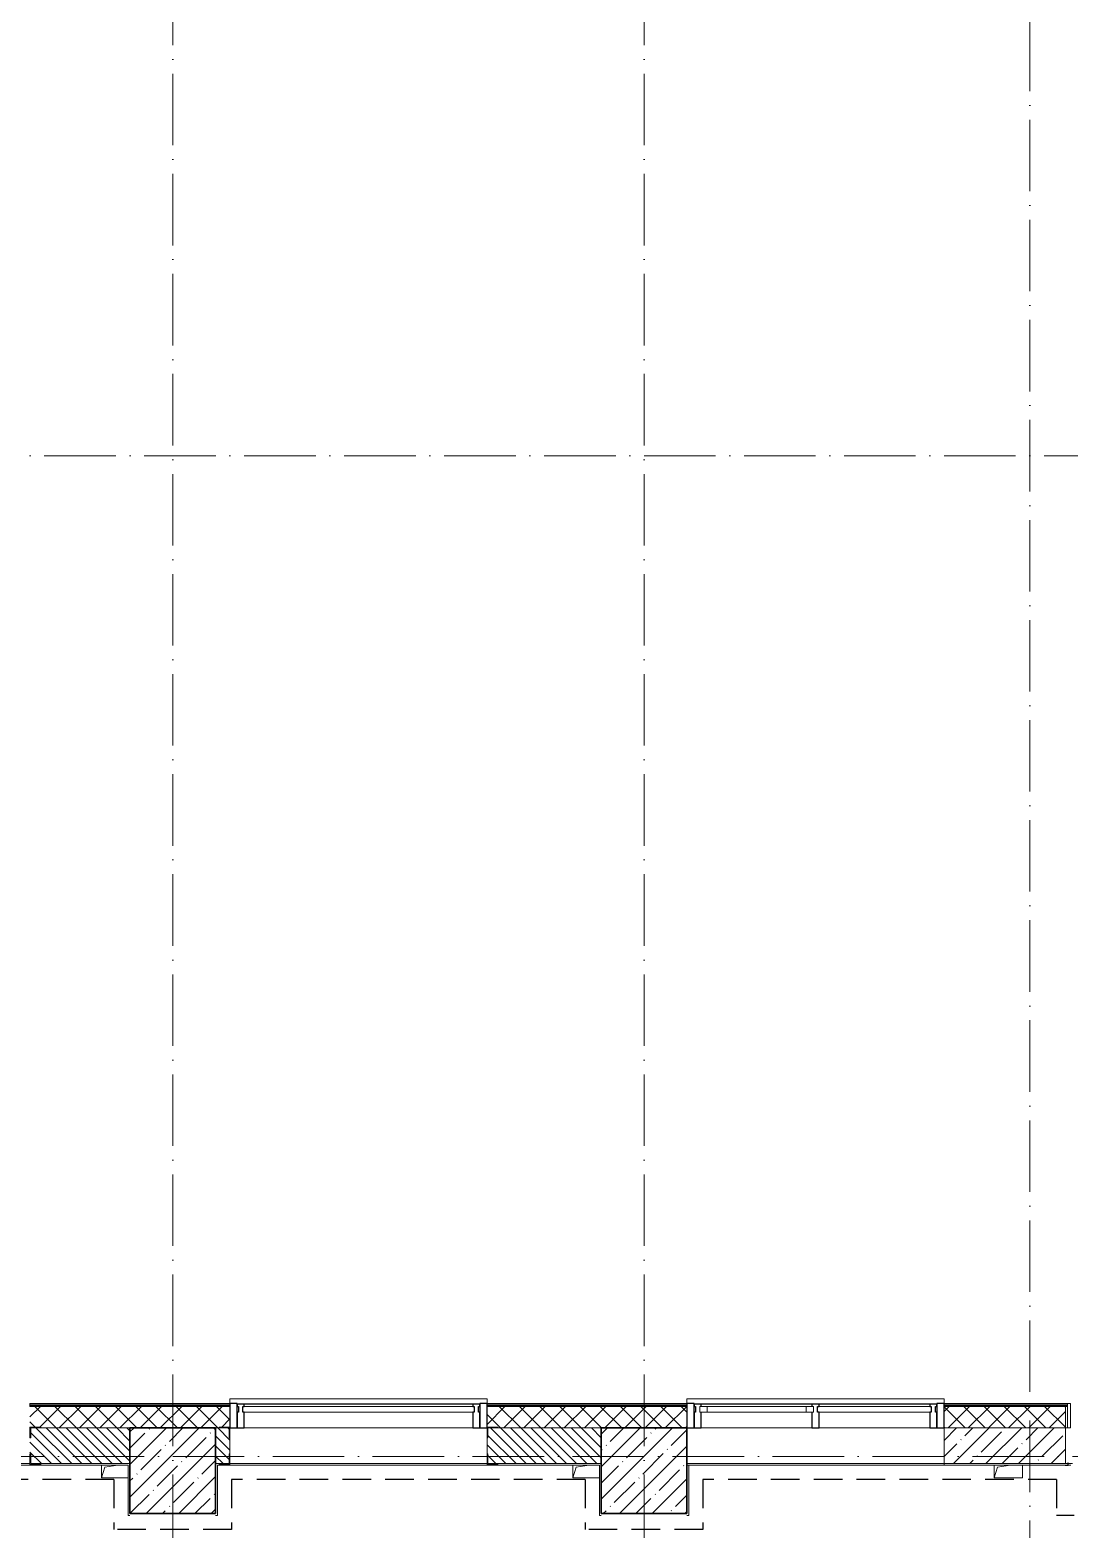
# Model space of a CAD drawing. Header units: millimetres. Extents: x -213536 to 1564669, y -45299 to 942238.
# Drawn here: x 469466 to 476741, y 513787 to 524283 of the extents above; entities that cross this region are included whole.
import ezdxf

# ---------------------------------------------------------------- set-up
doc = ezdxf.new("R2010")
doc.units = ezdxf.units.MM
for name, pattern in [('50_200_ШТРИХ_1Т_ш5_п1_п1_', [700, 500, -100, 0, -100]), ('Штрих короткий', [300, 150, -150]), ('Штриховая _2 мм - 1 мм_', [300, 200, -100])]:
    doc.linetypes.add(name, pattern=pattern)
for name, color, linetype, lineweight in [('0-1', 7, 'Continuous', 5), ('0-2', 7, 'Continuous', 9), ('3) ЖБ 4м', 3, 'Continuous', 30), ('Импосты витража', 7, 'Continuous', 9), ('Импосты витража-1', 7, 'Continuous', 25), ('Каркас_Импост', 7, 'Continuous', 13), ('Каркас_Импост-1', 7, 'Continuous', 9), ('Несущие колонны', 7, 'Continuous', 9), ('Несущие колонны-1', 7, 'Continuous', 35), ('Обобщенные модели', 7, 'Continuous', 9), ('Общие ребра', 7, 'Continuous', 9), ('Окна', 7, 'Continuous', 9), ('Оси-2', 7, '50_200_ШТРИХ_1Т_ш5_п1_п1_', 9), ('Остекление-1', 7, 'Continuous', 9), ('Перемычка-1', 7, 'Штрих короткий', 9), ('Стены', 7, 'Continuous', 9), ('Стены-1', 7, 'Continuous', 13), ('Штриховка разреза-1', 7, 'Continuous', 9)]:
    doc.layers.add(name, color=color, linetype=linetype, lineweight=lineweight)
doc.layers.add('СТ-1_1', color=7, linetype='Штриховая _2 мм - 1 мм_', lineweight=90, true_color=0x888888)
doc.layers.get('0-2').off()
pattern_1 = [(135, (0, 0), (-35.35534, -35.35534), [])]

# ---------------------------------------------------------------- blocks, each defined once
blk = doc.blocks.new('Ос 3 эт верх часть')
at = {"layer": 'Оси-2'}
for p, q in [((470466, 535177.6), (470466, 499613)), ((473766, 535177.6), (473766, 499613)), ((476466, 534856), (476466, 499613)), ((467466, 521302.4), (535374.3, 521302.4)), ((535374.3, 514302.4), (426847.2, 514302.4))]:
    blk.add_line(p, q, dxfattribs=at)
blk = doc.blocks.new('BSC_Колонна _Прямоугольная - 600х600-V79-АИ2_03_План отделки стен 3-го этажа _Часть 1_')
at = {"layer": 'Несущие колонны'}
h = blk.add_hatch(dxfattribs=at)
h.set_pattern_fill('FP_76', color=256, style=0, pattern_type=2)
h.set_pattern_definition([(45, (-41300, -69300), (-114.04925, 114.04925), []), (45, (-41185.95, -69300), (-114.04925, 114.04925), [201.613, -40.323, 3.353, -36.97])])
h.paths.add_polyline_path([(-300, -300), (300, -300), (300, 300), (-300, 300)], flags=0)
at = {"layer": 'Несущие колонны-1'}
for p, q in [((300, 300), (-300, 300)), ((-300, 300), (-300, -300)), ((300, -300), (300, 300)), ((-300, -300), (300, -300))]:
    blk.add_line(p, q, dxfattribs=at)
blk = doc.blocks.new('BSC_Колонна _Прямоугольная - 600х600-V87-АИ2_03_План отделки стен 3-го этажа _Часть 1_')
at = {"layer": 'Несущие колонны'}
h = blk.add_hatch(dxfattribs=at)
h.set_pattern_fill('FP_85', color=256, style=0, pattern_type=2)
h.set_pattern_definition([(45, (-44600, -69300), (-114.04925, 114.04925), []), (45, (-44485.95, -69300), (-114.04925, 114.04925), [201.613, -40.323, 3.353, -36.97])])
h.paths.add_polyline_path([(-300, -300), (300, -300), (300, 300), (-300, 300)], flags=0)
at = {"layer": 'Несущие колонны-1'}
for p, q in [((300, 300), (-300, 300)), ((-300, 300), (-300, -300)), ((300, -300), (300, 300)), ((-300, -300), (300, -300))]:
    blk.add_line(p, q, dxfattribs=at)
blk = doc.blocks.new('Проем_Дверь_Прямоугольный - 1800х2700h_оконные проемы-25805030-АИ2_03_План отделки стен 3-го этажа _Часть 1_')
at = {"layer": 'Перемычка-1'}
for p, q in [((900, 125), (-900, 125)), ((900, -125), (-900, -125))]:
    blk.add_line(p, q, dxfattribs=at)
blk = doc.blocks.new('Проем_Дверь_Прямоугольный - 1800х2700h_оконные проемы-25729828-АИ2_03_План отделки стен 3-го этажа _Часть 1_')
at = {"layer": 'Перемычка-1'}
for p, q in [((900, 125), (-900, 125)), ((900, -125), (-900, -125))]:
    blk.add_line(p, q, dxfattribs=at)
blk = doc.blocks.new('Фахверк_СКБ_Уголок - 250_2700-27509033-АИ2_03_План отделки стен 3-го этажа _Часть 1_')
at = {"layer": 'Обобщенные модели'}
for p, q in [((125, 181), (50, 181)), ((50, 181), (50, 175)), ((50, 175), (119, 175)), ((119, 175), (119, 106)), ((119, 106), (125, 106)), ((125, 106), (125, 181)), ((119, -75), (50, -75)), ((50, -75), (50, -81)), ((50, -81), (125, -81)), ((125, -6), (119, -6)), ((119, -6), (119, -75)), ((125, -81), (125, -6))]:
    blk.add_line(p, q, dxfattribs=at)
blk = doc.blocks.new('Фахверк_СКБ_Уголок - 250_2700_1-27501432-АИ2_03_План отделки стен 3-го этажа _Часть 1_')
at = {"layer": 'Обобщенные модели'}
for p, q in [((200, 181), (125, 181)), ((125, 181), (125, 106)), ((125, 106), (131, 106)), ((131, 106), (131, 175)), ((131, 175), (200, 175)), ((200, 175), (200, 181)), ((131, -6), (125, -6)), ((125, -6), (125, -81)), ((125, -81), (200, -81)), ((131, -75), (131, -6)), ((200, -75), (131, -75)), ((200, -81), (200, -75))]:
    blk.add_line(p, q, dxfattribs=at)
blk = doc.blocks.new('PNS_Панель прямоугольная1 - Нр_Стекло - 40мм-25293744-АИ2_03_План отделки стен 3-го этажа _Часть 1_')
at = {"layer": 'Остекление-1'}
for p, q in [((-800, 40), (800, 40)), ((-810, 0), (810, 0)), ((800, 0), (-800, 0))]:
    blk.add_line(p, q, dxfattribs=at)
blk = doc.blocks.new('Прямоугольный импост - Импост структурный с накладкой - 150мм-25651488-АИ2_03_План отделки стен 3-го этажа _Часть 1_')
at = {"layer": 'Импосты витража'}
for p, q in [((26050, 70600), (26050, 72200)), ((26217, 70600), (26217, 72200))]:
    blk.add_line(p, q, dxfattribs=at)
blk = doc.blocks.new('Прямоугольный импост - Импост структурный с накладкой - 150мм-25896089-АИ2_03_План отделки стен 3-го этажа _Часть 1_')
at = {"layer": 'Импосты витража-1'}
for p, q in [((-25, 0), (-25, 17)), ((-25, 17), (25, 17)), ((-15, 0), (-25, 0)), ((-15, -40), (-15, 0)), ((25, 0), (15, 0)), ((15, 0), (15, -40)), ((25, 17), (25, 0)), ((-25, -150), (-25, -40)), ((-25, -40), (-15, -40)), ((15, -40), (25, -40)), ((25, -40), (25, -150)), ((25, -150), (-25, -150))]:
    blk.add_line(p, q, dxfattribs=at)
blk = doc.blocks.new('Прямоугольный импост - Откос СФТК_50х170 мм-27754338-АИ2_03_План отделки стен 3-го этажа _Часть 1_')
at = {"layer": 'Импосты витража-1'}
for p, q in [((0, 20), (-50, 20)), ((-50, 20), (-50, -150)), ((0, -144), (0, 20)), ((-50, -150), (0, -150))]:
    blk.add_line(p, q, dxfattribs=at)
blk = doc.blocks.new('Прямоугольный импост - Откос СФТК_50х170 мм-31904755-АИ2_03_План отделки стен 3-го этажа _Часть 1_')
at = {"layer": 'Импосты витража-1'}
for p, q in [((-50, 20), (0, 20)), ((-50, -150), (-50, 20)), ((0, 20), (0, -144)), ((0, -150), (-50, -150))]:
    blk.add_line(p, q, dxfattribs=at)
blk = doc.blocks.new('PNS_Панель прямоугольная2 - Нр_Стекло - 40мм-26243474-АИ2_03_План отделки стен 3-го этажа _Часть 1_')
at = {"layer": 'Каркас_Импост'}
for p, q in [((-397.5, 0), (-397.5, 40)), ((-397.5, 40), (-347.5, 40)), ((-347.5, 40), (-347.5, 0)), ((397.5, 40), (347.5, 40)), ((347.5, 40), (347.5, 0)), ((397.5, 0), (397.5, 40)), ((-347.5, 0), (-397.5, 0)), ((347.5, 0), (397.5, 0))]:
    blk.add_line(p, q, dxfattribs=at)
at = {"layer": 'Каркас_Импост-1'}
for p, q in [((-347.5, 40), (347.5, 40)), ((-347.5, 0), (347.5, 0))]:
    blk.add_line(p, q, dxfattribs=at)
blk = doc.blocks.new('Прямоугольный импост - Импост структурный с накладкой - 150мм-25647633-АИ2_03_План отделки стен 3-го этажа _Часть 1_')
at = {"layer": 'Импосты витража-1'}
for p, q in [((-25, 0), (-25, 17)), ((-25, 17), (25, 17)), ((-15, 0), (-25, 0)), ((-15, -40), (-15, 0)), ((25, 17), (25, 0)), ((-25, -150), (-25, -40)), ((-25, -40), (-15, -40)), ((25, -40), (25, -150)), ((25, -150), (-25, -150))]:
    blk.add_line(p, q, dxfattribs=at)
blk = doc.blocks.new('Прямоугольный импост - Импост структурный с накладкой - 150мм-25647642-АИ2_03_План отделки стен 3-го этажа _Часть 1_')
at = {"layer": 'Импосты витража'}
for p, q in [((78475, 87667), (77700, 87667)), ((78475, 87500), (77700, 87500))]:
    blk.add_line(p, q, dxfattribs=at)
blk = doc.blocks.new('Прямоугольный импост - Импост структурный с накладкой - 150мм-V149-АИ2_03_План отделки стен 3-го этажа _Часть 1_')
at = {"layer": 'Импосты витража-1'}
for p, q in [((-25, 0), (-25, 17)), ((-25, 17), (25, 17)), ((25, 0), (15, 0)), ((15, 0), (15, -40)), ((25, 17), (25, 0)), ((-25, -150), (-25, -40)), ((15, -40), (25, -40)), ((25, -40), (25, -150)), ((25, -150), (-25, -150))]:
    blk.add_line(p, q, dxfattribs=at)
blk = doc.blocks.new('PNS_Панель прямоугольная1 - Нр_Стекло - 40мм-25259299-АИ2_03_План отделки стен 3-го этажа _Часть 1_')
at = {"layer": 'Остекление-1'}
for p, q in [((-387.5, 40), (387.5, 40)), ((-397.5, 0), (397.5, 0)), ((387.5, 0), (-387.5, 0))]:
    blk.add_line(p, q, dxfattribs=at)
blk = doc.blocks.new('Прямоугольный импост - Импост структурный с накладкой - 150мм-25647644-АИ2_03_План отделки стен 3-го этажа _Часть 1_')
at = {"layer": 'Импосты витража-1'}
for p, q in [((-25, 0), (-25, 17)), ((-25, 17), (25, 17)), ((-15, 0), (-25, 0)), ((-15, -40), (-15, 0)), ((25, 0), (15, 0)), ((15, 0), (15, -40)), ((25, 17), (25, 0)), ((-25, -150), (-25, -40)), ((-25, -40), (-15, -40)), ((15, -40), (25, -40)), ((25, -40), (25, -150)), ((25, -150), (-25, -150))]:
    blk.add_line(p, q, dxfattribs=at)
blk = doc.blocks.new('Прямоугольный импост - Откос СФТК_50х170 мм-26840925-АИ2_03_План отделки стен 3-го этажа _Часть 1_')
at = {"layer": 'Импосты витража-1'}
for p, q in [((-50, 20), (0, 20)), ((-50, -150), (-50, 20)), ((0, 20), (0, -150)), ((0, -150), (-50, -150))]:
    blk.add_line(p, q, dxfattribs=at)
blk = doc.blocks.new('Прямоугольный импост - Откос СФТК_50х170 мм-26840929-АИ2_03_План отделки стен 3-го этажа _Часть 1_')
at = {"layer": 'Импосты витража-1'}
for p, q in [((0, 20), (-50, 20)), ((-50, 20), (-50, -150)), ((0, -150), (0, 20)), ((-50, -150), (0, -150))]:
    blk.add_line(p, q, dxfattribs=at)
blk = doc.blocks.new('AR_Отверстие прямоугольное _в плите_ - AR_Отверстие прямоугольное _в плите_-V223-АИ2_03_План отделки стен 3-го этажа _Часть 1_')
at = {"layer": 'Обобщенные модели'}
for p, q in [((-100, 38), (-100, -50)), ((-100, -50), (-75, 25)), ((-75, 25), (16, 38)), ((-100, -50), (88, -50))]:
    blk.add_line(p, q, dxfattribs=at)
blk = doc.blocks.new('AR_Отверстие прямоугольное _в плите_ - AR_Отверстие прямоугольное _в плите_-V224-АИ2_03_План отделки стен 3-го этажа _Часть 1_')
at = {"layer": 'Обобщенные модели'}
for p, q in [((-100, 38), (-100, -50)), ((-100, -50), (-75, 25)), ((-75, 25), (16, 38)), ((100, -50), (100, 38)), ((-100, -50), (100, -50))]:
    blk.add_line(p, q, dxfattribs=at)
blk = doc.blocks.new('Отлив_СКБ - Отлив витража_СФТК-31884011-АИ2_03_План отделки стен 3-го этажа _Часть 1_')
at = {"layer": 'Окна'}
for p, q in [((0, 3), (0, 37)), ((1800, 37), (0, 37)), ((50, 2), (1750, 2)), ((1800, 37), (1800, 3))]:
    blk.add_line(p, q, dxfattribs=at)
blk = doc.blocks.new('Стены 11 - Стены 4-31628984-АИ2_03_План отделки стен 3-го этажа _Часть 1_')
at = {"layer": 'Стены-1'}
for p, q in [((-1829, 41030), (-1829, 41010)), ((-1659, 41030), (-1829, 41030)), ((-1829, 41010), (-1659, 41010)), ((-1659, 41010), (-1659, 41030))]:
    blk.add_line(p, q, dxfattribs=at)
blk = doc.blocks.new('0125-Р-ОО-Ш2-АР-о_23_10_2024_rvt-1-АИ2_03_План отделки стен 3-го этажа _Часть 1_')
at = {"layer": 'Штриховка разреза-1'}
h = blk.add_hatch(dxfattribs=at)
h.set_pattern_fill('FP_50', color=256, style=0, pattern_type=2)
h.set_pattern_definition([(45, (0, 0), (-70.71068, 70.71068), []), (135, (0, 0), (-70.71068, -70.71068), [])])
h.paths.add_polyline_path([(47550, 69600), (47550, 69750), (46700, 69750), (46700, 69600), (47400, 69600)], flags=0)
h.paths.add_polyline_path([(44300, 69600), (44900, 69600), (44900, 69750), (43500, 69750), (43500, 69606), (43575, 69606), (43575, 69600), (43631, 69600)], flags=0)
h.paths.add_polyline_path([(41600, 69600), (41625, 69600), (41625, 69606), (41700, 69606), (41700, 69750), (40300, 69750), (40300, 69606), (40375, 69606), (40375, 69600), (41000, 69600)], flags=0)
h.paths.add_polyline_path([(38425, 69600), (38425, 69606), (38500, 69606), (38500, 69750), (37100, 69750), (37100, 69606), (37175, 69606), (37175, 69600), (38350, 69600)], flags=0)
h.paths.add_polyline_path([(34750, 69600), (35225, 69600), (35225, 69606), (35300, 69606), (35300, 69750), (33900, 69750), (33900, 69606), (33975, 69606), (33975, 69600), (34209, 69600)], flags=0)
h.paths.add_polyline_path([(31600, 69600), (32025, 69600), (32025, 69606), (32100, 69606), (32100, 69750), (30700, 69750), (30700, 69606), (30775, 69606), (30775, 69600), (31383, 69600)], flags=0)
h.paths.add_polyline_path([(28825, 69600), (28825, 69606), (28900, 69606), (28900, 69750), (26200, 69750), (26200, 69600), (27614, 69600)], flags=0)
h = blk.add_hatch(dxfattribs=at)
h.set_pattern_fill('FP_1', color=256, style=0, pattern_type=2)
h.set_pattern_definition(pattern_1)
h.paths.add_polyline_path([(41000, 69350), (41000, 69600), (40306, 69600), (40306, 69531), (40300, 69531), (40300, 69419), (40306, 69419), (40306, 69350), (40805, 69350)], flags=0)
h.paths.add_polyline_path([(38494, 69350), (38494, 69419), (38500, 69419), (38500, 69531), (38494, 69531), (38494, 69600), (38350, 69600), (38350, 69350), (38425, 69350)], flags=0)
h = blk.add_hatch(dxfattribs=at)
h.set_pattern_fill('FP_1', color=256, style=0, pattern_type=2)
h.set_pattern_definition(pattern_1)
h.paths.add_polyline_path([(43631, 69350), (44300, 69350), (44300, 69600), (43506, 69600), (43506, 69531), (43500, 69531), (43500, 69419), (43506, 69419), (43506, 69350), (43575, 69350)], flags=0)
h.paths.add_polyline_path([(41625, 69350), (41694, 69350), (41694, 69419), (41700, 69419), (41700, 69531), (41694, 69531), (41694, 69600), (41600, 69600), (41600, 69350)], flags=0)
h = blk.add_hatch(dxfattribs=at)
h.set_pattern_fill('FP_2', color=256, style=0, pattern_type=2)
h.set_pattern_definition([(45, (0, 0), (-114.04925, 114.04925), []), (45, (114.05, 0), (-114.04925, 114.04925), [201.612, -40.322, 3.353, -36.97])])
h.paths.add_polyline_path([(47550, 69350), (47550, 69600), (46700, 69600), (46700, 69350), (47400, 69350)], flags=0)
at = {"layer": 'Общие ребра'}
for p, q in [((41700, 69762), (40300, 69762)), ((41700, 69756), (40300, 69756)), ((40300, 69750), (41700, 69750)), ((41700, 69750), (40300, 69750)), ((44900, 69762), (43500, 69762)), ((44900, 69756), (43500, 69756)), ((43500, 69750), (44900, 69750)), ((44900, 69750), (43500, 69750)), ((47565, 69762), (46700, 69762)), ((47565, 69756), (46700, 69756)), ((46700, 69750), (47550, 69750)), ((47550, 69750), (46700, 69750)), ((41625, 69600), (41600, 69600)), ((41600, 69600), (41625, 69600)), ((44300, 69600), (43575, 69600)), ((43575, 69600), (44300, 69600))]:
    blk.add_line(p, q, dxfattribs=at)
at = {"layer": 'Стены'}
for p, q in [((47565, 69600), (47550, 69600)), ((43500, 69350), (41700, 69350)), ((46700, 69350), (44900, 69350))]:
    blk.add_line(p, q, dxfattribs=at)
at = {"layer": 'Стены-1'}
for p, q in [((41700, 69770), (40300, 69770)), ((40300, 69770), (40300, 69750)), ((41700, 69750), (41700, 69770)), ((41700, 69606), (41700, 69750)), ((44900, 69770), (43500, 69770)), ((43500, 69770), (43500, 69750)), ((43500, 69750), (43500, 69606)), ((44900, 69750), (44900, 69770)), ((44900, 69600), (44900, 69750)), ((47565, 69770), (46700, 69770)), ((46700, 69770), (46700, 69750)), ((46700, 69750), (46700, 69600)), ((47550, 69750), (47565, 69750)), ((47550, 69600), (47550, 69750)), ((47565, 69750), (47565, 69770)), ((41000, 69600), (40375, 69600)), ((40375, 69600), (41000, 69600)), ((47550, 69600), (46700, 69600)), ((46700, 69600), (46700, 69350)), ((46700, 69600), (47550, 69600)), ((47550, 69350), (47550, 69600)), ((41700, 69419), (41700, 69531)), ((43500, 69531), (43500, 69419)), ((40375, 69350), (41000, 69350)), ((41600, 69350), (41625, 69350)), ((43575, 69350), (44300, 69350)), ((46700, 69350), (47550, 69350))]:
    blk.add_line(p, q, dxfattribs=at)
at = {"layer": '0-2'}
for name, p in [('Отлив_СКБ - Отлив витража_СФТК-31884011-АИ2_03_План отделки стен 3-го этажа _Часть 1_', (41700, 69767)), ('Отлив_СКБ - Отлив витража_СФТК-31884011-АИ2_03_План отделки стен 3-го этажа _Часть 1_', (44900, 69767)), ('Прямоугольный импост - Откос СФТК_50х170 мм-27754338-АИ2_03_План отделки стен 3-го этажа _Часть 1_', (43500, 69750)), ('Прямоугольный импост - Импост структурный с накладкой - 150мм-25647642-АИ2_03_План отделки стен 3-го этажа _Часть 1_', (-32700, -17900)), ('Прямоугольный импост - Импост структурный с накладкой - 150мм-25647642-АИ2_03_План отделки стен 3-го этажа _Часть 1_', (-31875, -17900)), ('Прямоугольный импост - Откос СФТК_50х170 мм-26840929-АИ2_03_План отделки стен 3-го этажа _Часть 1_', (46700, 69750)), ('BSC_Колонна _Прямоугольная - 600х600-V79-АИ2_03_План отделки стен 3-го этажа _Часть 1_', (41300, 69300)), ('BSC_Колонна _Прямоугольная - 600х600-V87-АИ2_03_План отделки стен 3-го этажа _Часть 1_', (44600, 69300)), ('AR_Отверстие прямоугольное _в плите_ - AR_Отверстие прямоугольное _в плите_-V223-АИ2_03_План отделки стен 3-го этажа _Часть 1_', (40900, 69300)), ('AR_Отверстие прямоугольное _в плите_ - AR_Отверстие прямоугольное _в плите_-V223-АИ2_03_План отделки стен 3-го этажа _Часть 1_', (44200, 69300)), ('AR_Отверстие прямоугольное _в плите_ - AR_Отверстие прямоугольное _в плите_-V224-АИ2_03_План отделки стен 3-го этажа _Часть 1_', (47150, 69300))]:
    blk.add_blockref(name, p, dxfattribs=at)
at = {"layer": '0-2', "extrusion": (0, 0, -1)}
for name, p in [('Прямоугольный импост - Откос СФТК_50х170 мм-31904755-АИ2_03_План отделки стен 3-го этажа _Часть 1_', (-41700, 69750)), ('Прямоугольный импост - Импост структурный с накладкой - 150мм-25896089-АИ2_03_План отделки стен 3-го этажа _Часть 1_', (-41775, 69750)), ('Прямоугольный импост - Импост структурный с накладкой - 150мм-25896089-АИ2_03_План отделки стен 3-го этажа _Часть 1_', (-43425, 69750)), ('Прямоугольный импост - Откос СФТК_50х170 мм-26840925-АИ2_03_План отделки стен 3-го этажа _Часть 1_', (-44900, 69750)), ('Прямоугольный импост - Импост структурный с накладкой - 150мм-V149-АИ2_03_План отделки стен 3-го этажа _Часть 1_', (-44975, 69750)), ('Прямоугольный импост - Импост структурный с накладкой - 150мм-25647633-АИ2_03_План отделки стен 3-го этажа _Часть 1_', (-45800, 69750)), ('Прямоугольный импост - Импост структурный с накладкой - 150мм-25647644-АИ2_03_План отделки стен 3-го этажа _Часть 1_', (-46625, 69750))]:
    blk.add_blockref(name, p, dxfattribs=at)
at = {"layer": '0-2'}
for name, p, rotation in [('PNS_Панель прямоугольная1 - Нр_Стекло - 40мм-25293744-АИ2_03_План отделки стен 3-го этажа _Часть 1_', (42600, 69750), 180), ('Прямоугольный импост - Импост структурный с накладкой - 150мм-25651488-АИ2_03_План отделки стен 3-го этажа _Часть 1_', (114000, 43550), 90.00000000000045), ('PNS_Панель прямоугольная2 - Нр_Стекло - 40мм-26243474-АИ2_03_План отделки стен 3-го этажа _Часть 1_', (45388, 69750), 180), ('PNS_Панель прямоугольная1 - Нр_Стекло - 40мм-25259299-АИ2_03_План отделки стен 3-го этажа _Часть 1_', (46213, 69750), 180), ('Стены 11 - Стены 4-31628984-АИ2_03_План отделки стен 3-го этажа _Часть 1_', (88595, 71429), 89.9999999999999), ('Фахверк_СКБ_Уголок - 250_2700-27509033-АИ2_03_План отделки стен 3-го этажа _Часть 1_', (40425, 69525), 180), ('Фахверк_СКБ_Уголок - 250_2700_1-27501432-АИ2_03_План отделки стен 3-го этажа _Часть 1_', (41825, 69525), 180), ('Проем_Дверь_Прямоугольный - 1800х2700h_оконные проемы-25805030-АИ2_03_План отделки стен 3-го этажа _Часть 1_', (42600, 69475), 180), ('Фахверк_СКБ_Уголок - 250_2700-27509033-АИ2_03_План отделки стен 3-го этажа _Часть 1_', (43625, 69525), 180), ('Проем_Дверь_Прямоугольный - 1800х2700h_оконные проемы-25729828-АИ2_03_План отделки стен 3-го этажа _Часть 1_', (45800, 69475), 180)]:
    blk.add_blockref(name, p, dxfattribs=dict(at, rotation=rotation))
blk = doc.blocks.new('101_Уголок настенный вертикальный_Металл-ПМЮ-02_ - ДШ-2_Накладной профиль для деформационного шва Гидроконтур ПСН-100 белый _для 50мм шва_-20405996-АИ2_03_План отделки стен 3-го этажа _Часть 1_')
at = {"layer": 'Обобщенные модели'}
for p, q in [((145, 8), (125, 8)), ((125, 8), (125, -12)), ((127, -12), (127, 6)), ((127, 6), (145, 6)), ((145, 6), (145, 8)), ((125, -12), (127, -12))]:
    blk.add_line(p, q, dxfattribs=at)
blk = doc.blocks.new('3этВверх')
at = {"layer": 'СТ-1_1', "lineweight": 25}
for p, q in [((470054, 514140), (467628, 514140)), ((470054, 514140), (470054, 513790)), ((470878, 514140), (470878, 513790)), ((473354, 514140), (470878, 514140)), ((473354, 514140), (473354, 513790)), ((474178, 514140), (474178, 513790)), ((476654, 514140), (474178, 514140)), ((476654, 514140), (476654, 513890)), ((477378, 513890), (476654, 513890)), ((470878, 513790), (470054, 513790)), ((474178, 513790), (473354, 513790))]:
    blk.add_line(p, q, dxfattribs=at)
at = {"layer": 'Стены'}
for p, q in [((467666, 514252), (469466, 514252)), ((469466, 514240), (467666, 514240)), ((470866, 514252), (472666, 514252)), ((472666, 514240), (470866, 514240)), ((474066, 514252), (475866, 514252)), ((475866, 514240), (474078, 514240))]:
    blk.add_line(p, q, dxfattribs=at)
at = {"layer": 'Стены-1'}
for p, q in [((469466, 514246), (469466, 514240)), ((469466, 514240), (470154, 514240)), ((470166, 514252), (469541, 514252)), ((470154, 514240), (470154, 513890)), ((470791, 514252), (470766, 514252)), ((470778, 513890), (470778, 514240)), ((470778, 514240), (470866, 514240)), ((470866, 514240), (470866, 514246)), ((472666, 514246), (472666, 514240)), ((472666, 514240), (473454, 514240)), ((473466, 514252), (472741, 514252)), ((473454, 514240), (473454, 513890)), ((474078, 514240), (474066, 514240)), ((474078, 513890), (474078, 514240)), ((476766, 514252), (475866, 514252)), ((475866, 514252), (475866, 514240)), ((475866, 514240), (476754, 514240)), ((470154, 513890), (470166, 513890)), ((470766, 513890), (470778, 513890)), ((473454, 513890), (473466, 513890)), ((474066, 513890), (474078, 513890))]:
    blk.add_line(p, q, dxfattribs=at)
at = {"layer": '0-1'}
blk.add_blockref('0125-Р-ОО-Ш2-АР-о_23_10_2024_rvt-1-АИ2_03_План отделки стен 3-го этажа _Часть 1_', (429166, 444902), dxfattribs=at)
at = {"layer": 'Обобщенные модели', "rotation": 180}
blk.add_blockref('101_Уголок настенный вертикальный_Металл-ПМЮ-02_ - ДШ-2_Накладной профиль для деформационного шва Гидроконтур ПСН-100 белый _для 50мм шва_-20405996-АИ2_03_План отделки стен 3-го этажа _Часть 1_', (476859, 514246), dxfattribs=at)

msp = doc.modelspace()

# ---------------------------------------------------------------- block references
at = {"color": 5, "lineweight": 30}
msp.add_blockref('Ос 3 эт верх часть', (0, 0), dxfattribs=at)
at = {"layer": '3) ЖБ 4м'}
msp.add_blockref('3этВверх', (0, 0), dxfattribs=at)

doc.saveas('drawing.dxf')
